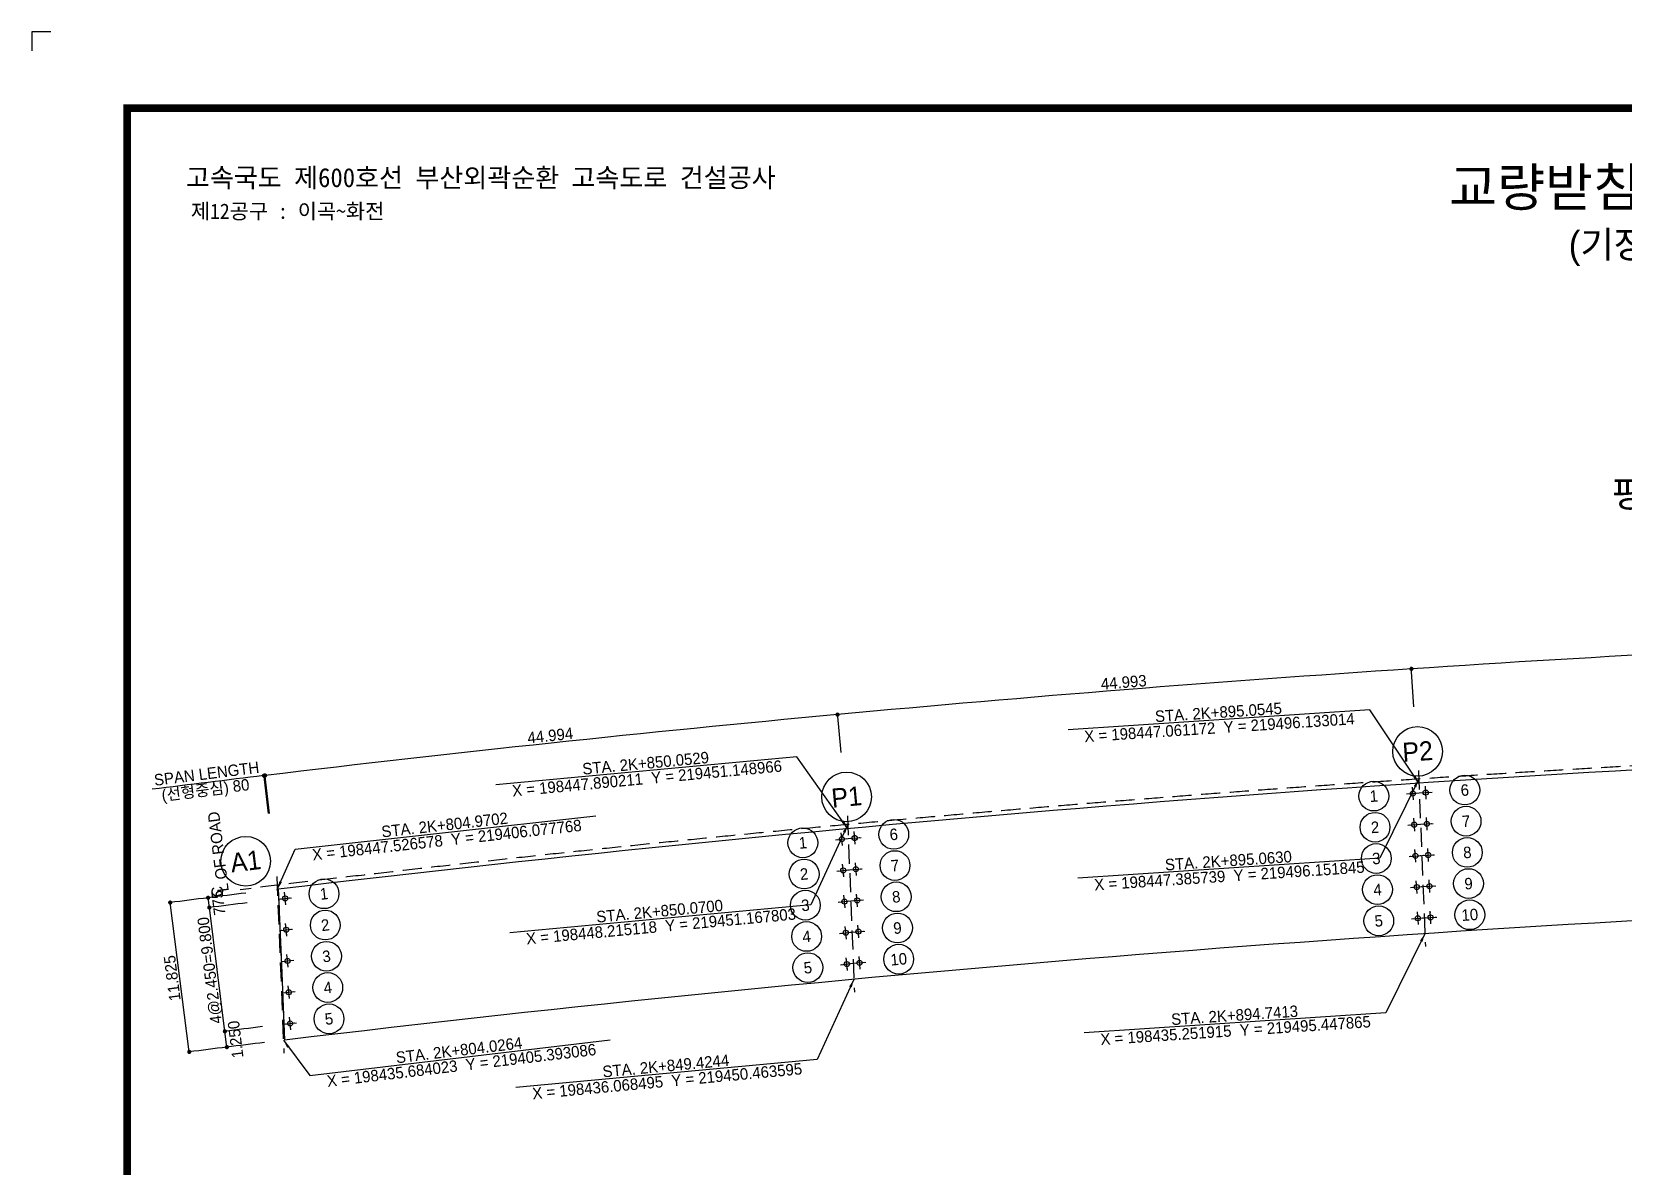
# Model space of a CAD drawing. Header units: feet. Extents: x 0 to 252300, y 0 to 178200.
# Drawn here: x 0 to 124993, y 89100 to 178200 of the extents above; entities that cross this region are included whole.
import ezdxf
from ezdxf.enums import TextEntityAlignment as Align

# ---------------------------------------------------------------- set-up
doc = ezdxf.new("R2010")
doc.units = ezdxf.units.FT
doc.header["$LTSCALE"] = 3000
doc.header["$MEASUREMENT"] = 0
doc.linetypes.add('A-DASHD01', pattern=[0.75, 0.5, -0.25])
for name, color, linetype in [('CS-CNTL', 1, 'A-DASHD01'), ('CS-CONC-LEAN', 3, 'CONTINUOUS'), ('CS-CONC-MAJR', 4, 'CONTINUOUS'), ('CS-DIML', 1, 'CONTINUOUS'), ('CS-DIMT', 3, 'CONTINUOUS'), ('CS-MISC', 3, 'CONTINUOUS'), ('CS-SYMB', 3, 'CONTINUOUS'), ('CX-BORD', 3, 'CONTINUOUS'), ('CX-BORD-LIN1', 4, 'CONTINUOUS'), ('CX-BORD-LIN2', 3, 'CONTINUOUS'), ('CX-BORD-TEX2', 7, 'CONTINUOUS'), ('CX-BORD-TEX3', 6, 'CONTINUOUS'), ('CX-MISC', 2, 'CONTINUOUS'), ('CZ-TEX1', 6, 'CONTINUOUS'), ('CZ-TEX2', 3, 'CONTINUOUS')]:
    doc.layers.add(name, color=color, linetype=linetype)
doc.styles.add('A_STANDARD', font='')
doc.styles.add('TB_TEXT', font='')
doc.styles.add('TB_WBTXT', font='')
doc.styles.add('TB_WMTXT', font='')
doc.styles.get('A_STANDARD').set_extended_font_data('Dotum')
doc.styles.get('TB_TEXT').set_extended_font_data('DotumChe')
doc.styles.get('TB_WBTXT').set_extended_font_data('Dotum')
doc.styles.get('TB_WMTXT').set_extended_font_data('DotumChe')

# ---------------------------------------------------------------- blocks, each defined once
blk = doc.blocks.new('CXBLKA1')
at = {"layer": 'CX-BORD-LIN1', "const_width": 2}
blk.add_lwpolyline([(796, 0), (0, 0), (0, 554), (796, 554)], close=True, dxfattribs=at)
at = {"layer": 'CX-MISC'}
blk.add_lwpolyline([(-20, 574), (-25, 574), (-25, 569)], dxfattribs=at)
at = {"layer": 'CX-BORD-LIN1', "style": 'TB_TEXT'}
for tag, height, p in [('TR_RNUM5', 3, (285.11, 32.64)), ('TR_RDAT5', 3.5, (317.5, 33)), ('TR_DGN5', 3.5, (451.12, 33)), ('TR_CHK5', 3.5, (491.12, 33)), ('TR_APP5', 3.5, (531.12, 33)), ('TR_RNUM4', 3, (285.11, 26.64)), ('TR_RDAT4', 3.5, (317.5, 27)), ('TR_DGN4', 3.5, (451.12, 27)), ('TR_CHK4', 3.5, (491.12, 27)), ('TR_APP4', 3.5, (531.12, 27)), ('TR_RNUM3', 3, (285.11, 20.64)), ('TR_RDAT3', 3.5, (317.5, 21)), ('TR_DGN3', 3.5, (451.12, 21)), ('TR_CHK3', 3.5, (491.12, 21)), ('TR_APP3', 3.5, (531.12, 21)), ('TR_RDAT2', 3.5, (317.5, 15)), ('TR_DGN2', 3.5, (451.12, 15)), ('TR_CHK2', 3.5, (491.12, 15)), ('TR_APP2', 3.5, (531.12, 15)), ('TR_RNUM2', 3, (285.11, 14.64)), ('TR_RNUM1', 3, (285.11, 8.64)), ('TR_RDAT1', 3.5, (317.5, 9)), ('TR_DGN1', 3.5, (451.12, 9)), ('TR_CHK1', 3.5, (491.12, 9)), ('TR_APP1', 3.5, (531.12, 9))]:
    blk.add_attdef(tag, text='', height=height, dxfattribs=at).set_placement(p, align=Align.MIDDLE_CENTER)
for tag, p in [('TR_RCON5', (342.3, 33)), ('TR_RCON4', (342.3, 27)), ('TR_RCON3', (342.3, 21)), ('TR_RCON2', (342.3, 15)), ('TR_RCON1', (342.3, 9))]:
    blk.add_attdef(tag, text='', height=3.5, dxfattribs=at).set_placement(p, align=Align.MIDDLE_LEFT)
at = {"layer": 'CX-BORD-LIN2', "style": 'TB_TEXT'}
blk.add_attdef('TD_VERSION', text='', height=3, rotation=90, dxfattribs=at).set_placement((800.5, 48.01), align=Align.MIDDLE_CENTER)
at = {"layer": 'CX-BORD-TEX2', "style": 'TB_WMTXT'}
for tag, height, p in [('TB_CNAME', 5, (15.34, 531.83)), ('TB_CSCOP', 4, (16.63, 523.83))]:
    blk.add_attdef(tag, text='', height=height, dxfattribs=at).set_placement(p, align=Align.BOTTOM_LEFT)
at = {"layer": 'CX-BORD-TEX2', "style": 'TB_WBTXT'}
for tag, height, p in [('TB_MTITIL', 10, (398, 533.33)), ('TB_STITL', 7, (398, 518.33))]:
    blk.add_attdef(tag, text='', height=height, dxfattribs=at).set_placement(p, align=Align.MIDDLE_CENTER)
at = {"layer": 'CX-BORD-TEX3', "style": 'TB_TEXT'}
for tag, height, p in [('TD_LNDST', 4.5, (215, 31.5)), ('TD_DSECT', 4.5, (605.5, 31.5)), ('TD_DDIST', 4.5, (654.5, 31.5)), ('TD_DNAME_TOP', 4.5, (755, 27.96)), ('TD_CSECT', 4.5, (605.5, 22.5)), ('TD_CDIST', 4.5, (654.5, 22.5)), ('TD_DNAME_MAIN', 4.5, (755, 21.47)), ('TD_DNAME_BOT', 3, (755, 15.25)), ('TD_CCOMP', 4.5, (215, 13.59)), ('TD_HSCAL', 4.5, (620.88, 13.75)), ('TD_VSCAL', 4.5, (656.86, 13.75)), ('TD_FIELD', 4.5, (180, 5.13)), ('TD_CSTEP', 4.5, (250.74, 5.13)), ('TD_DWGCODE', 4.5, (637, 4.79)), ('TD_DWGNO', 4.5, (755, 5))]:
    blk.add_attdef(tag, text='', height=height, dxfattribs=at).set_placement(p, align=Align.MIDDLE_CENTER)
for tag, height, width, p in [('TD_DCOMP', 4.5, 0.95, (215, 22.59)), ('TD_CNAME', 5, 0.78, (65, 7.6))]:
    blk.add_attdef(tag, text='', height=height, dxfattribs=dict(at, width=width)).set_placement(p, align=Align.MIDDLE_CENTER)
blk = doc.blocks.new('CXDIMDT2')
at = {"layer": 'CS-MISC', "const_width": 0.5}
blk.add_lwpolyline([(0.25, 0, 1), (-0.25, 0, 1)], format="xyb", close=True, dxfattribs=at)

msp = doc.modelspace()

# ---------------------------------------------------------------- linework, layer by layer
at = {"layer": 'CS-CNTL'}
for p, q in [((108910, 120181), (109463, 106362)), ((64060, 116608), (64614, 102775))]:
    msp.add_line(p, q, dxfattribs=at)
at = {"layer": 'CS-CNTL', "linetype": 'A-DASHD01'}
for p, q in [((108910, 120181), (109463, 106362)), ((108910, 120181), (109463, 106362)), ((64060, 116608), (64614, 102775)), ((64060, 116608), (64614, 102775)), ((19240, 111841), (19798, 97983)), ((19360, 110848), (19598, 104922)), ((19598, 104922), (19837, 98995))]:
    msp.add_line(p, q, dxfattribs=at)
at = {"layer": 'CS-CNTL'}
msp.add_arc((221514, -1576762), 1700000, 89.243089, 96.931003, dxfattribs=at)
msp.add_arc((221514, -1576762), 1700000, 89.243089, 96.931003, dxfattribs=at)
msp.add_arc((221514, -1576762), 1700000, 89.243089, 96.931003, dxfattribs=at)
at = {"layer": 'CS-CONC-LEAN'}
for p, q in [((108522, 117875), (108443, 118872)), ((109507, 117940), (109454, 118939)), ((107984, 118334), (108981, 118413)), ((108982, 118413), (109980, 118466)), ((108620, 115426), (108540, 116423)), ((109605, 115491), (109552, 116490)), ((63687, 114288), (63581, 115283)), ((64670, 114380), (64591, 115377)), ((108082, 115885), (109078, 115964)), ((109079, 115964), (110077, 116017)), ((63136, 114733), (64131, 114839)), ((64132, 114839), (65129, 114918)), ((108717, 112977), (108638, 113974)), ((109702, 113042), (109649, 114041)), ((63784, 111837), (63678, 112831)), ((64768, 111929), (64689, 112925)), ((108179, 113436), (109176, 113515)), ((109176, 113515), (110175, 113568)), ((63234, 112281), (64228, 112387)), ((64230, 112387), (65227, 112467)), ((108815, 110528), (108735, 111525)), ((109799, 110593), (109746, 111592)), ((19393, 110078), (20387, 110184)), ((19943, 109634), (19837, 110628)), ((63882, 109385), (63776, 110380)), ((64327, 109936), (65324, 110015)), ((64866, 109477), (64786, 110474)), ((108276, 110987), (109273, 111066)), ((109274, 111066), (110272, 111119)), ((63332, 109830), (64326, 109936)), ((108912, 108079), (108832, 109076)), ((109897, 108145), (109844, 109143)), ((19491, 107622), (20485, 107728)), ((20041, 107178), (19935, 108172)), ((63979, 106934), (63873, 107928)), ((64425, 107484), (65422, 107564)), ((64963, 107026), (64884, 108022)), ((108374, 108538), (109371, 108617)), ((109371, 108617), (110370, 108670)), ((63429, 107378), (64424, 107484)), ((19589, 105166), (20583, 105272)), ((20139, 104722), (20033, 105717)), ((63527, 104926), (64521, 105033)), ((64077, 104482), (63971, 105477)), ((64523, 105033), (65519, 105112)), ((65061, 104574), (64981, 105571)), ((19687, 102710), (20681, 102817)), ((20237, 102266), (20131, 103261)), ((19785, 100255), (20779, 100361)), ((20335, 99811), (20229, 100805))]:
    msp.add_line(p, q, dxfattribs=at)
for centre in [(108483, 118373), (109481, 118440), (64631, 114878), (108580, 115924), (109578, 115991), (63634, 114786), (63731, 112334), (64728, 112427), (108677, 113475), (109676, 113542), (109773, 111093), (19890, 110131), (63829, 109883), (64826, 109975), (108775, 111026), (108872, 108577), (109870, 108644), (19988, 107675), (63926, 107431), (64923, 107524), (20086, 105219), (64024, 104979), (65021, 105073), (20184, 102764), (20282, 100308)]:
    msp.add_circle(centre, 200, dxfattribs=at)
for points in [[(108443, 118872), (108405, 118718), (108443, 118872), (108505, 118726)], [(109454, 118939), (109412, 118786), (109454, 118939), (109512, 118792)], [(107984, 118334), (108138, 118296), (107984, 118334), (108130, 118395)], [(108522, 117875), (108461, 118020), (108522, 117875), (108560, 118028)], [(108981, 118413), (108836, 118351), (108981, 118413), (108828, 118451)], [(108982, 118413), (109134, 118371), (108982, 118413), (109129, 118471)], [(109507, 117940), (109449, 118087), (109507, 117940), (109549, 118093)], [(109980, 118466), (109833, 118408), (109980, 118466), (109828, 118508)], [(108540, 116423), (108502, 116269), (108540, 116423), (108602, 116277)], [(109552, 116490), (109510, 116337), (109552, 116490), (109610, 116343)], [(63581, 115283), (63547, 115128), (63581, 115283), (63646, 115139)], [(64591, 115377), (64553, 115223), (64591, 115377), (64653, 115231)], [(108082, 115885), (108235, 115847), (108082, 115885), (108227, 115946)], [(108620, 115426), (108558, 115571), (108620, 115426), (108658, 115579)], [(109078, 115964), (108933, 115902), (109078, 115964), (108925, 116002)], [(109079, 115964), (109231, 115922), (109079, 115964), (109226, 116022)], [(109605, 115491), (109547, 115638), (109605, 115491), (109647, 115644)], [(110077, 116017), (109930, 115959), (110077, 116017), (109925, 116059)], [(63136, 114733), (63291, 114699), (63136, 114733), (63280, 114798)], [(63687, 114288), (63621, 114432), (63687, 114288), (63720, 114443)], [(64131, 114839), (63987, 114773), (64131, 114839), (63976, 114872)], [(64132, 114839), (64286, 114801), (64132, 114839), (64278, 114900)], [(64670, 114380), (64609, 114526), (64670, 114380), (64708, 114533)], [(65129, 114918), (64984, 114856), (65129, 114918), (64976, 114956)], [(108638, 113974), (108600, 113820), (108638, 113974), (108699, 113828)], [(109649, 114041), (109607, 113889), (109649, 114041), (109707, 113894)], [(63678, 112831), (63644, 112677), (63678, 112831), (63744, 112687)], [(64689, 112925), (64651, 112772), (64689, 112925), (64750, 112780)], [(65227, 112467), (65081, 112405), (65227, 112467), (65073, 112505)], [(108179, 113436), (108332, 113398), (108179, 113436), (108325, 113497)], [(108717, 112977), (108655, 113122), (108717, 112977), (108755, 113130)], [(109176, 113515), (109030, 113453), (109176, 113515), (109022, 113553)], [(109176, 113515), (109329, 113473), (109176, 113515), (109323, 113573)], [(109702, 113042), (109644, 113190), (109702, 113042), (109744, 113195)], [(110175, 113568), (110028, 113510), (110175, 113568), (110022, 113610)], [(63234, 112281), (63388, 112247), (63234, 112281), (63378, 112347)], [(63784, 111837), (63719, 111981), (63784, 111837), (63818, 111991)], [(64228, 112387), (64085, 112321), (64228, 112387), (64074, 112421)], [(64230, 112387), (64383, 112349), (64230, 112387), (64375, 112449)], [(64768, 111929), (64706, 112074), (64768, 111929), (64806, 112082)], [(108735, 111525), (108697, 111371), (108735, 111525), (108797, 111379)], [(109746, 111592), (109704, 111440), (109746, 111592), (109804, 111445)], [(19393, 110078), (19547, 110044), (19393, 110078), (19536, 110143)], [(19837, 110628), (19803, 110474), (19837, 110628), (19902, 110484)], [(20387, 110184), (20243, 110118), (20387, 110184), (20232, 110218)], [(63776, 110380), (63742, 110225), (63776, 110380), (63841, 110236)], [(64327, 109936), (64481, 109898), (64327, 109936), (64473, 109997)], [(64786, 110474), (64748, 110320), (64786, 110474), (64848, 110328)], [(65324, 110015), (65179, 109953), (65324, 110015), (65171, 110053)], [(108276, 110987), (108430, 110949), (108276, 110987), (108422, 111048)], [(108815, 110528), (108753, 110674), (108815, 110528), (108852, 110682)], [(109273, 111066), (109128, 111004), (109273, 111066), (109120, 111104)], [(109274, 111066), (109426, 111024), (109274, 111066), (109421, 111124)], [(109799, 110593), (109742, 110741), (109799, 110593), (109841, 110746)], [(110272, 111119), (110125, 111061), (110272, 111119), (110120, 111161)], [(19943, 109634), (19877, 109777), (19943, 109634), (19976, 109788)], [(63332, 109830), (63486, 109796), (63332, 109830), (63475, 109895)], [(63882, 109385), (63816, 109529), (63882, 109385), (63916, 109540)], [(64326, 109936), (64182, 109870), (64326, 109936), (64172, 109969)], [(64866, 109477), (64804, 109623), (64866, 109477), (64904, 109631)], [(108832, 109076), (108794, 108922), (108832, 109076), (108894, 108930)], [(109844, 109143), (109802, 108991), (109844, 109143), (109902, 108996)], [(19491, 107622), (19645, 107588), (19491, 107622), (19634, 107688)], [(19935, 108172), (19901, 108018), (19935, 108172), (20000, 108028)], [(20485, 107728), (20341, 107662), (20485, 107728), (20330, 107762)], [(63873, 107928), (63839, 107774), (63873, 107928), (63939, 107784)], [(64424, 107484), (64280, 107418), (64424, 107484), (64269, 107518)], [(64425, 107484), (64579, 107446), (64425, 107484), (64571, 107546)], [(64884, 108022), (64846, 107869), (64884, 108022), (64945, 107877)], [(65422, 107564), (65276, 107502), (65422, 107564), (65268, 107602)], [(108374, 108538), (108527, 108500), (108374, 108538), (108519, 108599)], [(108912, 108079), (108850, 108225), (108912, 108079), (108950, 108233)], [(109371, 108617), (109225, 108556), (109371, 108617), (109217, 108655)], [(109371, 108617), (109523, 108575), (109371, 108617), (109518, 108675)], [(109897, 108145), (109839, 108292), (109897, 108145), (109939, 108297)], [(110370, 108670), (110222, 108613), (110370, 108670), (110217, 108712)], [(20041, 107178), (19975, 107322), (20041, 107178), (20075, 107332)], [(63429, 107378), (63584, 107344), (63429, 107378), (63573, 107444)], [(63979, 106934), (63914, 107078), (63979, 106934), (64013, 107088)], [(64963, 107026), (64901, 107171), (64963, 107026), (65001, 107179)], [(19589, 105166), (19743, 105133), (19589, 105166), (19732, 105232)], [(20033, 105717), (19999, 105562), (20033, 105717), (20098, 105573)], [(20583, 105272), (20439, 105207), (20583, 105272), (20428, 105306)], [(63971, 105477), (63937, 105322), (63971, 105477), (64036, 105333)], [(64521, 105033), (64377, 104967), (64521, 105033), (64367, 105066)], [(64523, 105033), (64676, 104995), (64523, 105033), (64668, 105094)], [(64981, 105571), (64943, 105417), (64981, 105571), (65043, 105425)], [(65519, 105112), (65374, 105051), (65519, 105112), (65366, 105150)], [(20139, 104722), (20073, 104866), (20139, 104722), (20173, 104877)], [(63527, 104926), (63681, 104893), (63527, 104926), (63671, 104992)], [(64077, 104482), (64011, 104626), (64077, 104482), (64111, 104637)], [(65061, 104574), (64999, 104720), (65061, 104574), (65099, 104728)], [(19687, 102710), (19841, 102677), (19687, 102710), (19830, 102776)], [(20131, 103261), (20097, 103106), (20131, 103261), (20196, 103117)], [(20681, 102817), (20537, 102751), (20681, 102817), (20526, 102850)], [(20237, 102266), (20171, 102410), (20237, 102266), (20271, 102421)], [(19785, 100255), (19939, 100221), (19785, 100255), (19928, 100320)], [(20229, 100805), (20195, 100650), (20229, 100805), (20294, 100661)], [(20779, 100361), (20635, 100295), (20779, 100361), (20624, 100395)], [(20335, 99811), (20269, 99954), (20335, 99811), (20369, 99965)]]:
    msp.add_solid(points, dxfattribs=at)
at = {"layer": 'CS-CONC-MAJR'}
for p, q in [((19360, 110848), (19598, 104922)), ((19598, 104922), (19837, 98995))]:
    msp.add_line(p, q, dxfattribs=at)
for radius, start, end in [(1699675, 92.2798, 96.83076), (1687850, 92.279818, 96.862551)]:
    msp.add_arc((221514, -1576762), radius, start, end, dxfattribs=at)
at = {"layer": 'CS-DIML'}
for p, q in [((108561, 125169), (108352, 128312)), ((63562, 121583), (63270, 124720)), ((105096, 124939), (81388, 123365)), ((108950, 119181), (105096, 124939)), ((60095, 121261), (36438, 119061)), ((64100, 115608), (60095, 121261)), ((18592, 116799), (18218, 119927)), ((18672, 116808), (18297, 119936)), ((108937, 119506), (105878, 113290)), ((20673, 114010), (44290, 116615)), ((64087, 115933), (61194, 109638)), ((19281, 110838), (20673, 114010)), ((105878, 113290), (82170, 111716)), ((13943, 109415), (13846, 110184)), ((13943, 109415), (13846, 110184)), ((13943, 109415), (13846, 110184)), ((12367, 98077), (10870, 109807)), ((12367, 98077), (10870, 109807)), ((12367, 98077), (10870, 109807)), ((15165, 99691), (13943, 109415)), ((15165, 99691), (13943, 109415)), ((15165, 99691), (13943, 109415)), ((61194, 109638), (37536, 107437)), ((109423, 107361), (106364, 101145)), ((64574, 103775), (61681, 97480)), ((106364, 101145), (82656, 99572)), ((15321, 98451), (15165, 99691)), ((15321, 98451), (15165, 99691)), ((15321, 98451), (15165, 99691)), ((19757, 98986), (21832, 96212)), ((21832, 96212), (45425, 99022)), ((61681, 97480), (38023, 95280))]:
    msp.add_line(p, q, dxfattribs=at)
for centre, radius, start, end in [((221514, -1576762), 1708675, 92.279799, 93.797025), ((221514, -1576762), 1708675, 93.797025, 95.313442), ((221514, -1576762), 1708675, 95.313442, 96.829893), ((221514, -1576762), 1708675, 96.832589, 97.129366), ((221514, -1576762), 1708675, 96.829893, 96.832589), ((225947, -1576205), 1699675, 97.168598, 97.269708), ((225947, -1576205), 1699675, 97.168598, 97.269708), ((225947, -1576205), 1699675, 97.168598, 97.269708), ((225947, -1576205), 1699675, 97.067488, 97.168598), ((225947, -1576205), 1699675, 97.067488, 97.168598), ((225947, -1576205), 1699675, 97.067488, 97.168598), ((225947, -1576205), 1698900, 97.067488, 97.168598), ((225947, -1576205), 1698900, 97.067488, 97.168598), ((225947, -1576205), 1698900, 97.067488, 97.168598), ((225947, -1576205), 1689100, 97.067488, 97.168598), ((225947, -1576205), 1689100, 97.067488, 97.168598), ((225947, -1576205), 1689100, 97.067488, 97.168598), ((225947, -1576205), 1687850, 97.067488, 97.168598), ((225947, -1576205), 1687850, 97.067488, 97.168598), ((225947, -1576205), 1687850, 97.067488, 97.168598), ((225947, -1576205), 1687850, 97.168598, 97.269708), ((225947, -1576205), 1687850, 97.168598, 97.269708), ((225947, -1576205), 1687850, 97.168598, 97.269708)]:
    msp.add_arc(centre, radius, start, end, dxfattribs=at)
for points in [[(108950, 119181), (108674, 119791), (108950, 119181), (108491, 119668)], [(108937, 119506), (108547, 118962), (108937, 119506), (108744, 118865)], [(64100, 115608), (63809, 116210), (64100, 115608), (63629, 116083)], [(64087, 115933), (63712, 115379), (64087, 115933), (63912, 115287)], [(19281, 110838), (19445, 111487), (19281, 110838), (19647, 111399)], [(109423, 107361), (109033, 106818), (109423, 107361), (109230, 106721)], [(64574, 103775), (64199, 103222), (64574, 103775), (64398, 103130)], [(19757, 98986), (20241, 98523), (19757, 98986), (20064, 98391)]]:
    msp.add_solid(points, dxfattribs=at)
at = {"layer": 'CS-SYMB'}
for centre in [(105407, 118169), (112557, 118644), (67700, 115164), (105504, 115720), (112654, 116195), (60564, 114500), (67798, 112712), (105602, 113271), (112751, 113746), (60662, 112049), (22950, 110497), (67895, 110261), (105699, 110822), (112849, 111297), (60760, 109597), (112946, 108848), (23048, 108042), (67993, 107809), (105796, 108373), (60857, 107146), (23146, 105586), (68090, 105358), (60955, 104694), (23244, 103130), (23342, 100674)]:
    msp.add_circle(centre, 1170, dxfattribs=at)
at = {"layer": 'CZ-TEX2'}
for centre in [(108850, 121679), (64000, 118107), (16797, 113054)]:
    msp.add_circle(centre, 1950, dxfattribs=at)

# ---------------------------------------------------------------- block references
at = {"layer": 'CS-SYMB', "xscale": 330.0000000000001, "yscale": 330.0000000000001, "zscale": 330.0000000000001, "rotation": 5.611486999999999}
for p in [(108362, 128162), (108362, 128162), (63284, 124570), (63284, 124570), (18235, 119778), (18315, 119787), (18315, 119787), (13846, 110184), (13846, 110184), (13846, 110184), (10870, 109807), (10870, 109807), (10870, 109807), (13943, 109415), (13943, 109415), (13943, 109415), (13943, 109415), (13943, 109415), (13943, 109415), (15165, 99691), (15165, 99691), (15165, 99691), (15165, 99691), (15165, 99691), (15165, 99691), (12367, 98077), (12367, 98077), (12367, 98077), (15321, 98451), (15321, 98451), (15321, 98451)]:
    msp.add_blockref('CXDIMDT2', p, dxfattribs=at)
at = {"layer": 'CX-BORD'}
ref = msp.add_blockref('CXBLKA1', (7500, 6000), dxfattribs=dict(at, xscale=300, yscale=300, zscale=300))
ref.add_attrib('TB_MTITIL', '교량받침배치도(3)', dxfattribs={"layer": 'CX-BORD-TEX2', "height": 3000, "style": 'TB_WBTXT'}).set_placement((126900, 165998), align=Align.MIDDLE_CENTER)
ref.add_attrib('TB_STITL', '(기장방향)', dxfattribs={"layer": 'CX-BORD-TEX2', "height": 2100, "style": 'TB_WBTXT'}).set_placement((126900, 161498), align=Align.MIDDLE_CENTER)
ref.add_attrib('TB_CNAME', '고속국도 제600호선 부산외곽순환 고속도로 건설공사', dxfattribs={"layer": 'CX-BORD-TEX2', "height": 1500, "style": 'TB_WMTXT'}).set_placement((12103, 165550), align=Align.BOTTOM_LEFT)
ref.add_attrib('TB_CSCOP', '제12공구 : 이곡~화전', dxfattribs={"layer": 'CX-BORD-TEX2', "height": 1200, "style": 'TB_WMTXT'}).set_placement((12490, 163150), align=Align.BOTTOM_LEFT)

# ---------------------------------------------------------------- texts
at = {"layer": 'CS-DIMT', "style": 'A_STANDARD'}
for s, rotation, p in [('44.993', 364.55523, (85799, 126665)), ('STA. 2K+895.0545', 363.79703, (93232, 124302)), ('44.994', 6.07167, (40768, 122477)), ('STA. 2K+850.0529', 365.31344, (48253, 120310)), ('SPAN LENGTH', 7.10483, (13782, 119486)), ('(선형중심) 80', 7.10483, (13695, 118213)), ('STA. 2K+804.9702', 6.29383, (32471, 115462)), ('STA. 2K+895.0630', 363.79703, (94014, 112653)), ('775', 97.1686, (15096, 109841)), ('STA. 2K+850.0700', 365.31344, (49351, 108687)), ('4@2.450=9.800', 97.1686, (14406, 104534)), ('4@2.450=9.800', 97.1686, (14406, 104534)), ('4@2.450=9.800', 97.1686, (14406, 104534)), ('11.825', 97.26971, (11470, 103923)), ('11.825', 97.26971, (11470, 103923)), ('11.825', 97.26971, (11470, 103923)), ('STA. 2K+894.7413', 363.79703, (94500, 100508)), ('1.250', 97.1686, (16446, 99113)), ('STA. 2K+804.0264', 6.7923, (33608, 97765)), ('STA. 2K+849.4244', 365.31344, (49838, 96530))]:
    msp.add_text(s, height=900, rotation=rotation, dxfattribs=at).set_placement(p, align=Align.CENTER)
for s, rotation, p in [('X = 198447.061172  Y = 219496.133014', 363.79703, (93252, 124002)), ('X = 198447.890211  Y = 219451.148966', 365.31344, (48280, 120011)), ('X = 198447.526578  Y = 219406.077768', 6.29383, (32550, 115169)), ('X = 198447.385739  Y = 219496.151845', 363.79703, (94034, 112353)), ('X = 198448.215118  Y = 219451.167803', 365.31344, (49379, 108388)), ('X = 198435.251915  Y = 219495.447865', 363.79703, (94520, 100209)), ('X = 198435.684023  Y = 219405.393086', 6.7923, (33696, 97474)), ('X = 198436.068495  Y = 219450.463595', 365.31344, (49865, 96231))]:
    msp.add_text(s, height=900, rotation=rotation, dxfattribs=at).set_placement(p, align=Align.TOP_CENTER)
at = {"layer": 'CS-SYMB', "style": 'A_STANDARD'}
for s, rotation, p in [('6', 363.79703, (112586, 118195)), ('1', 363.79703, (105437, 117720)), ('7', 363.79703, (112684, 115746)), ('6', 365.31344, (67742, 114716)), ('2', 363.79703, (105534, 115271)), ('1', 365.31344, (60606, 114052)), ('8', 363.79703, (112781, 113297)), ('2', 365.31344, (60704, 111601)), ('7', 365.31344, (67839, 112264)), ('3', 363.79703, (105631, 112822)), ('4', 363.79703, (105729, 110373)), ('9', 363.79703, (112878, 110848)), ('1', 6.83259, (23004, 110051)), ('3', 365.31344, (60801, 109149)), ('8', 365.31344, (67937, 109813)), ('5', 363.79703, (105826, 107924)), ('10', 363.79703, (112976, 108399)), ('2', 6.83259, (23102, 107595)), ('4', 365.31344, (60899, 106697)), ('9', 365.31344, (68034, 107361)), ('3', 6.83259, (23200, 105139)), ('5', 365.31344, (60996, 104246)), ('10', 365.31344, (68132, 104910)), ('4', 6.83259, (23298, 102683)), ('5', 6.83259, (23396, 100228))]:
    msp.add_text(s, height=900, rotation=rotation, dxfattribs=at).set_placement(p, align=Align.CENTER)
at = {"layer": 'CZ-TEX1', "style": 'A_STANDARD'}
msp.add_text('평 면 도', height=2100, dxfattribs=at).set_placement((128829, 140868), align=Align.CENTER)
at = {"layer": 'CZ-TEX2', "style": 'A_STANDARD'}
for s, rotation, p in [('P2', 363.79703, (108900, 120931)), ('P1', 365.31344, (64070, 117360)), ('A1', 6.83259, (16886, 112309))]:
    msp.add_text(s, height=1500, rotation=rotation, dxfattribs=at).set_placement(p, align=Align.CENTER)
at = {"layer": 'CZ-TEX2', "linetype": 'Continuous', "style": 'A_STANDARD'}
for s, p in [('L OF ROAD', (15475, 110705)), ('L OF ROAD', (15475, 110705)), ('C', (15072, 110293)), ('C', (15072, 110293))]:
    msp.add_text(s, height=900, rotation=97.00684, dxfattribs=at).set_placement(p)
at = {"layer": 'CZ-TEX2', "style": 'A_STANDARD'}
for s, p in [('L OF ROAD', (15475, 110705)), ('C', (15072, 110293))]:
    msp.add_text(s, height=900, rotation=97.00684, dxfattribs=at).set_placement(p)

doc.saveas('drawing.dxf')
